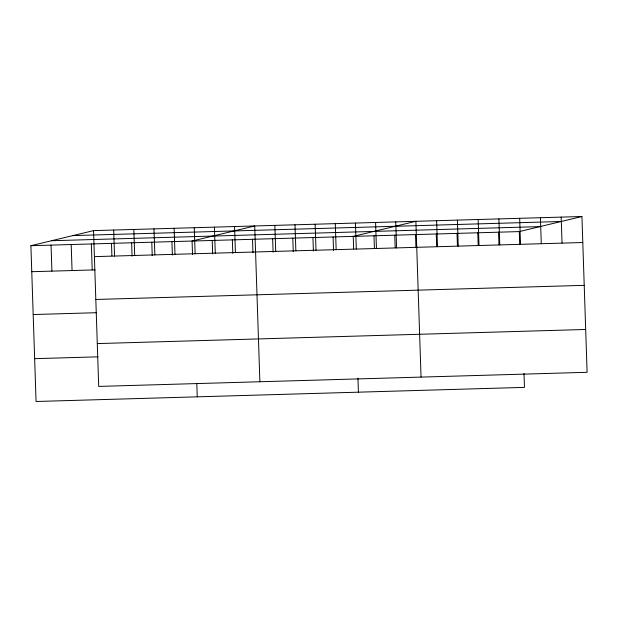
<?xml version="1.0" encoding="UTF-8"?>
<svg xmlns="http://www.w3.org/2000/svg" width="618" height="618" viewBox="0 0 618 618"><rect width="100%" height="100%" fill="white"/><g stroke="black" fill="none" stroke-linecap="round" stroke-linejoin="round"><path stroke-width="0.93" d="M524.002 373.411L524.466 387.378L36.068 401.491L30.9 245.701L93.534 230.622L581.932 216.509L587.1 372.299L98.702 386.412L93.534 230.622M30.9 245.701L519.298 231.588L581.932 216.509M72.862 235.597L561.26 221.483M51.572 240.726L539.97 226.613M94.4 256.632L582.797 242.519M31.765 271.711L95.079 269.881M95.821 299.46L584.219 285.346M33.187 314.539L96.501 312.708M97.281 343.585L585.679 329.471M34.647 358.664L97.968 356.833M561.175 217.111L562.04 243.121M540.418 217.714L541.283 243.724M519.661 218.309L520.526 244.319M519.298 231.588L519.715 244.11M498.904 218.911L499.769 244.921M498.541 232.183L498.958 244.713M478.147 219.506L479.012 245.516M477.784 232.785L478.201 245.307M457.39 220.108L458.255 246.119M457.026 233.388L457.444 245.91M436.632 220.711L437.498 246.721M436.269 233.983L436.687 246.505M421.043 377.104L415.875 221.306L353.241 236.385L353.658 248.907M415.512 234.585L415.929 247.107M395.729 221.893L396.594 247.903M394.755 235.188L395.172 247.71M375.582 222.472L376.447 248.482M373.998 235.782L374.415 248.305M355.435 223.052L356.3 249.062M357.946 378.208L358.409 392.175M335.288 223.639L336.153 249.649M333.094 236.964L333.542 250.452M315.141 224.218L316.007 250.228M312.947 237.551L313.396 251.032M294.995 224.797L295.86 250.815M292.801 238.131L293.249 251.619M274.856 225.385L275.713 251.395M272.654 238.71L273.102 252.198M259.877 381.754L254.709 225.964L192.074 241.043L192.522 254.531M252.507 239.297L252.955 252.777M234.562 226.551L235.419 252.561M232.36 239.877L232.808 253.365M214.415 227.13L215.273 253.141M212.221 240.456L212.662 253.944M194.268 227.71L195.126 253.72M196.81 383.801L197.242 396.833M174.121 228.297L174.979 254.307M171.928 241.623L172.376 255.11M153.975 228.876L154.84 254.886M151.781 242.202L152.229 255.69M133.828 229.456L134.693 255.466M131.634 242.789L132.082 256.277M113.681 230.043L114.546 256.053M111.487 243.368L111.904 255.891M91.34 243.948L92.206 269.966M71.194 244.535L72.059 270.545M51.047 245.114L51.912 271.124"/></g></svg>
